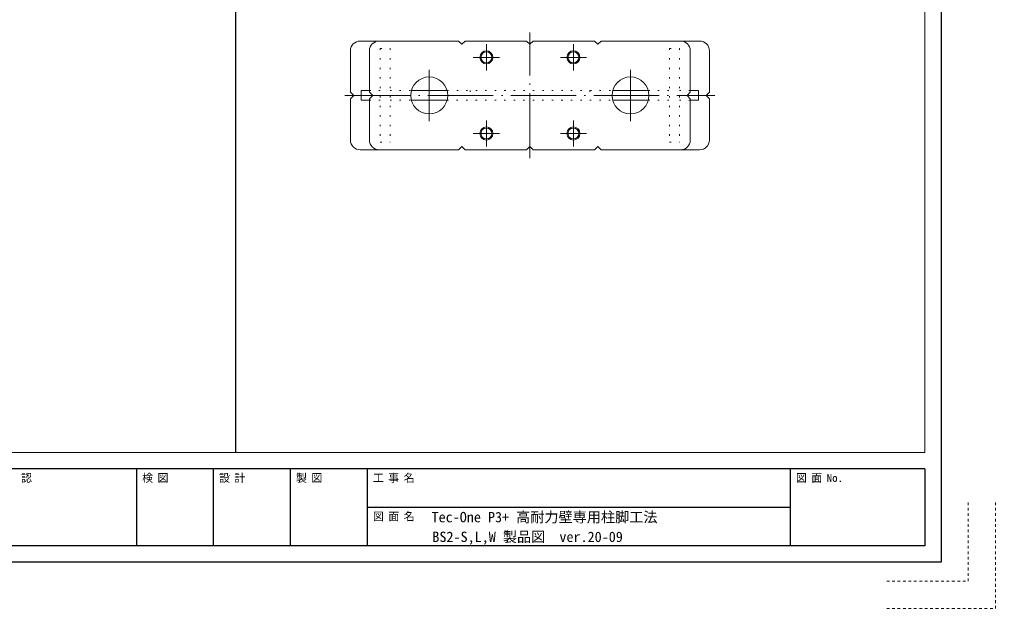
# Model space of a CAD drawing. Units: millimetres at full size, sheet at 1:5; details may follow other scales. Extents: x -1929 to 1929, y -742 to 742.
# Drawn here: x -726 to 171, y -742 to -201 of the extents above; entities that cross this region are included whole.
import ezdxf
from ezdxf.enums import TextEntityAlignment as Align

# ---------------------------------------------------------------- set-up
doc = ezdxf.new("R2010")
doc.units = ezdxf.units.MM
doc.header["$LTSCALE"] = 5
for name, pattern in [('DOTTED', [1.75, 0.25, -1.5]), ('LONG_DASHED_DOTTED', [15.25, 12, -1.5, 0.25, -1.5]), ('USER2', [1, 0.5, -0.5])]:
    doc.linetypes.add(name, pattern=pattern)
for name, color, linetype, lineweight in [('0-0_中心線等', 4, 'LONG_DASHED_DOTTED', 13), ('0-1_all', 2, 'Continuous', 13), ('0-2_非印刷', 3, 'USER2', 18)]:
    doc.layers.add(name, color=color, linetype=linetype, lineweight=lineweight)
doc.styles.add('ＭＳ ゴシック', font='')
doc.styles.get('ＭＳ ゴシック').set_extended_font_data('MS Gothic')

msp = doc.modelspace()

# ---------------------------------------------------------------- linework, layer by layer
at = {"layer": '0-0_中心線等'}
for p, q in [((-256.997, -328.842), (-256.997, -213.262)), ((-296.997, -224.052), (-296.997, -248.052)), ((-216.997, -224.052), (-216.997, -248.052)), ((-284.997, -236.052), (-308.997, -236.052)), ((-228.997, -236.052), (-204.997, -236.052)), ((-349.497, -247.475), (-349.497, -294.629)), ((-164.497, -247.475), (-164.497, -294.629)), ((-426.997, -271.052), (-86.997, -271.052)), ((-296.997, -294.052), (-296.997, -318.052)), ((-216.997, -294.052), (-216.997, -318.052)), ((-284.997, -306.052), (-308.997, -306.052)), ((-228.997, -306.052), (-204.997, -306.052))]:
    msp.add_line(p, q, dxfattribs=at)
at = {"layer": '0-1_all', "color": 7, "lineweight": 25}
msp.add_line((-527.755, 685), (-527.755, -599.289), dxfattribs=at)
at = {"layer": '0-1_all', "color": 4, "lineweight": 18}
for p, q in [((106.03, 685), (106.03, -599.289)), ((106.03, -599.289), (-1863.97, -599.289))]:
    msp.add_line(p, q, dxfattribs=at)
at = {"layer": '0-1_all'}
for p, q in [((-412.997, -221.052), (-322.497, -221.052)), ((-316.497, -221.052), (-259.997, -221.052)), ((-256.997, -224.052), (-259.997, -221.052)), ((-253.997, -221.052), (-256.997, -224.052)), ((-253.997, -221.052), (-197.497, -221.052)), ((-191.497, -221.052), (-100.997, -221.052)), ((-421.997, -268.052), (-421.997, -230.052)), ((-404.497, -268.052), (-404.497, -230.052)), ((-109.497, -268.052), (-109.497, -230.052)), ((-91.997, -268.052), (-91.997, -230.052)), ((-404.497, -266.552), (-411.997, -266.552)), ((-404.497, -268.052), (-401.497, -271.052)), ((-109.497, -268.052), (-112.497, -271.052)), ((-109.497, -266.552), (-101.997, -266.552)), ((-91.997, -268.052), (-94.997, -271.052)), ((-421.997, -312.052), (-421.997, -274.052)), ((-404.497, -275.552), (-411.997, -275.552)), ((-401.497, -271.052), (-404.497, -274.052)), ((-404.497, -312.052), (-404.497, -274.052)), ((-112.497, -271.052), (-109.497, -274.052)), ((-109.497, -312.052), (-109.497, -274.052)), ((-109.497, -275.552), (-101.997, -275.552)), ((-94.997, -271.052), (-91.997, -274.052)), ((-91.997, -312.052), (-91.997, -274.052)), ((-412.997, -321.052), (-322.497, -321.052)), ((-316.497, -321.052), (-259.997, -321.052)), ((-256.997, -318.052), (-259.997, -321.052)), ((-253.997, -321.052), (-256.997, -318.052)), ((-253.997, -321.052), (-197.497, -321.052)), ((-191.497, -321.052), (-100.997, -321.052))]:
    msp.add_line(p, q, dxfattribs=at)
at = {"layer": '0-1_all', "linetype": 'DOTTED', "lineweight": 18}
for p, q in [((-394.497, -228.052), (-385.497, -228.052)), ((-394.497, -228.052), (-394.497, -314.052)), ((-385.497, -228.052), (-385.497, -314.052)), ((-128.497, -228.052), (-119.497, -228.052)), ((-119.497, -228.052), (-119.497, -314.052)), ((-404.497, -266.552), (-394.497, -266.552)), ((-385.497, -266.552), (-180.891, -266.552)), ((-311.997, -266.552), (-311.997, -275.552)), ((-201.997, -266.552), (-201.997, -275.552)), ((-148.104, -266.552), (-128.497, -266.552)), ((-119.497, -266.552), (-109.497, -266.552)), ((-404.497, -275.552), (-394.497, -275.552)), ((-385.497, -275.552), (-365.891, -275.552)), ((-333.104, -275.552), (-180.891, -275.552)), ((-148.104, -275.552), (-128.497, -275.552)), ((-119.497, -275.552), (-109.497, -275.552)), ((-394.497, -314.052), (-385.497, -314.052))]:
    msp.add_line(p, q, dxfattribs=at)
at = {"layer": '0-1_all', "lineweight": 18}
for p, q in [((-411.997, -266.552), (-411.997, -275.552)), ((-365.891, -266.552), (-333.104, -266.552)), ((-180.891, -266.552), (-148.104, -266.552)), ((-101.997, -266.552), (-101.997, -275.552)), ((-365.891, -275.552), (-333.104, -275.552)), ((-180.891, -275.552), (-148.104, -275.552))]:
    msp.add_line(p, q, dxfattribs=at)
at = {"layer": '0-1_all', "lineweight": 25}
for p, q in [((106.03, -614.289), (-1863.97, -614.289)), ((-618.755, -614.289), (-618.755, -685)), ((-548.044, -614.289), (-548.044, -685)), ((-477.333, -614.289), (-477.333, -685)), ((-406.623, -614.289), (-406.623, -685)), ((-17.714, -614.289), (-17.714, -685)), ((106.03, -614.289), (106.03, -685)), ((-17.714, -649.645), (-406.623, -649.645)), ((106.03, -685), (-1863.97, -685))]:
    msp.add_line(p, q, dxfattribs=at)
msp.add_lwpolyline([(121.03, 700), (121.03, -700), (-1878.97, -700)], dxfattribs=at)
at = {"layer": '0-1_all'}
for points in [[(-322.497, -221.052), (-319.497, -224.052), (-316.497, -221.052)], [(-191.497, -221.052), (-194.497, -224.052), (-197.497, -221.052)], [(-421.997, -268.052), (-418.997, -271.052), (-421.997, -274.052)], [(-322.497, -321.052), (-319.497, -318.052), (-316.497, -321.052)], [(-191.497, -321.052), (-194.497, -318.052), (-197.497, -321.052)]]:
    msp.add_lwpolyline(points, dxfattribs=at)
at = {"layer": '0-1_all', "linetype": 'DOTTED', "lineweight": 18}
msp.add_lwpolyline([(-128.497, -228.052), (-128.497, -314.052), (-119.497, -314.052)], dxfattribs=at)
at = {"layer": '0-1_all', "color": 7, "lineweight": 18}
for centre in [(-296.997, -236.052), (-216.997, -236.052), (-296.997, -306.052), (-216.997, -306.052)]:
    msp.add_circle(centre, 6, dxfattribs=at)
at = {"layer": '0-1_all'}
for centre in [(-296.997, -236.052), (-216.997, -236.052), (-296.997, -306.052), (-216.997, -306.052)]:
    msp.add_circle(centre, 5, dxfattribs=at)
at = {"layer": '0-1_all', "lineweight": 18}
for centre in [(-349.497, -271.052), (-164.497, -271.052)]:
    msp.add_circle(centre, 17, dxfattribs=at)
at = {"layer": '0-1_all'}
for centre, start, end in [((-412.997, -230.052), 90, 180), ((-395.497, -230.052), 90, 180), ((-118.497, -230.052), 0, 90), ((-100.997, -230.052), 0, 90), ((-412.997, -312.052), 180, 270), ((-395.497, -312.052), 180, 270), ((-118.497, -312.052), 270, 0), ((-100.997, -312.052), 270, 0)]:
    msp.add_arc(centre, 9, start, end, dxfattribs=at)
at = {"layer": '0-2_非印刷'}
for p, q in [((146.03, -717.5), (146.03, -642.5)), ((71.03, -717.5), (146.03, -717.5))]:
    msp.add_line(p, q, dxfattribs=at)
msp.add_lwpolyline([(71.03, -742.5), (171.03, -742.5), (171.03, -642.5)], dxfattribs=at)

# ---------------------------------------------------------------- texts
at = {"layer": '0-1_all', "color": 7, "style": 'ＭＳ ゴシック'}
for s, height, p in [('認', 7.357, (-724.821, -628.436)), ('検', 7.357, (-613.451, -628.436)), ('図', 7.357, (-599.309, -628.436)), ('設', 7.357, (-542.74, -628.436)), ('計', 7.357, (-528.598, -628.436)), ('製', 7.357, (-472.029, -628.436)), ('図', 7.357, (-457.887, -628.436)), ('工', 7.357, (-401.319, -628.436)), ('事', 7.357, (-387.177, -628.436)), ('名', 7.357, (-373.034, -628.436)), ('図', 7.357, (-12.41, -628.436)), ('面', 7.357, (1.732, -628.436)), ('No.', 7.357, (15.874, -628.436)), ('図', 7.357, (-401.319, -663.791)), ('面', 7.357, (-387.177, -663.791)), ('名', 7.357, (-373.034, -663.791)), ('Tec-One P3+ 高耐力壁専用柱脚工法', 9.527, (-347.397, -666.165)), ('BS2-S,L,W 製品図\u3000ver.20-09', 9.527, (-346.657, -684.281))]:
    msp.add_text(s, height=height, dxfattribs=at).set_placement(p, align=Align.BOTTOM_LEFT)

doc.saveas('drawing.dxf')
